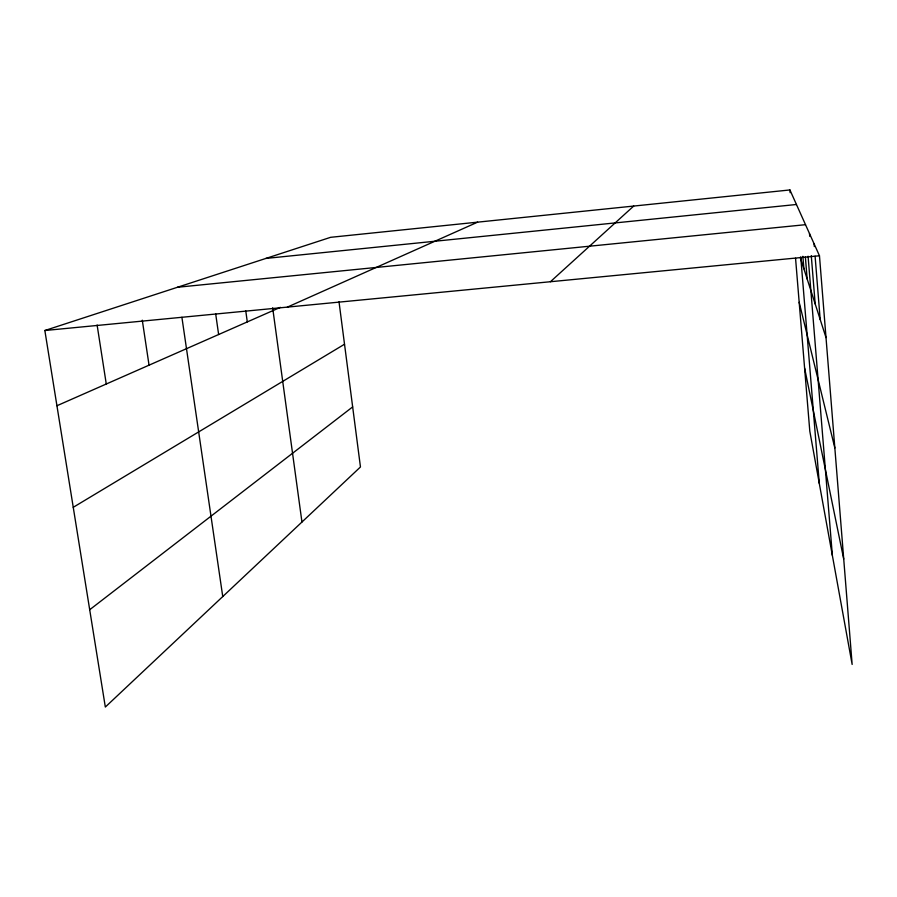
<?xml version="1.0" encoding="UTF-8"?>
<svg xmlns="http://www.w3.org/2000/svg" width="897" height="897" viewBox="0 0 897 897"><rect width="100%" height="100%" fill="white"/><g stroke="black" fill="none" stroke-linecap="round" stroke-linejoin="round"><path stroke-width="1.35" d="M550.422 281.725L633.719 206.052M89.7 609.725L352.656 406.913M73.251 507.31L344.515 344.235M287.399 307.11L477.63 222.153M56.937 405.736L280.357 307.346M339.01 301.784L360.459 466.978L105.33 707.049L44.85 330.511L330.634 237.313L789.921 189.951L819.466 255.768L852.15 664.453L809.8 431.165L795.549 258.235M265.893 258.426L796.446 204.494M177.505 287.253L805.517 224.687M44.85 330.511L819.466 255.768M800.225 257.405L826.014 337.608M799.182 302.311L834.838 447.973M804.609 368.129L843.718 559.066M97.111 325.006L106.272 384.006M142.287 320.184L149.048 365.169M181.9 317.28L222.748 596.561M215.672 313.815L218.633 334.525M245.767 310.923L247.292 321.9M272.654 307.828L301.953 522.032M789.921 189.951L790.145 192.676M814.095 243.805L814.319 246.563M815.093 256.194L820.183 319.489M809.498 233.568L809.722 236.326M811.28 255.645L815.182 303.948M808.074 256.206L832.349 555.333M805.371 256.99L807.154 278.978M802.871 256.307L803.891 268.808M800.741 256.968L819.297 483.427"/></g></svg>
